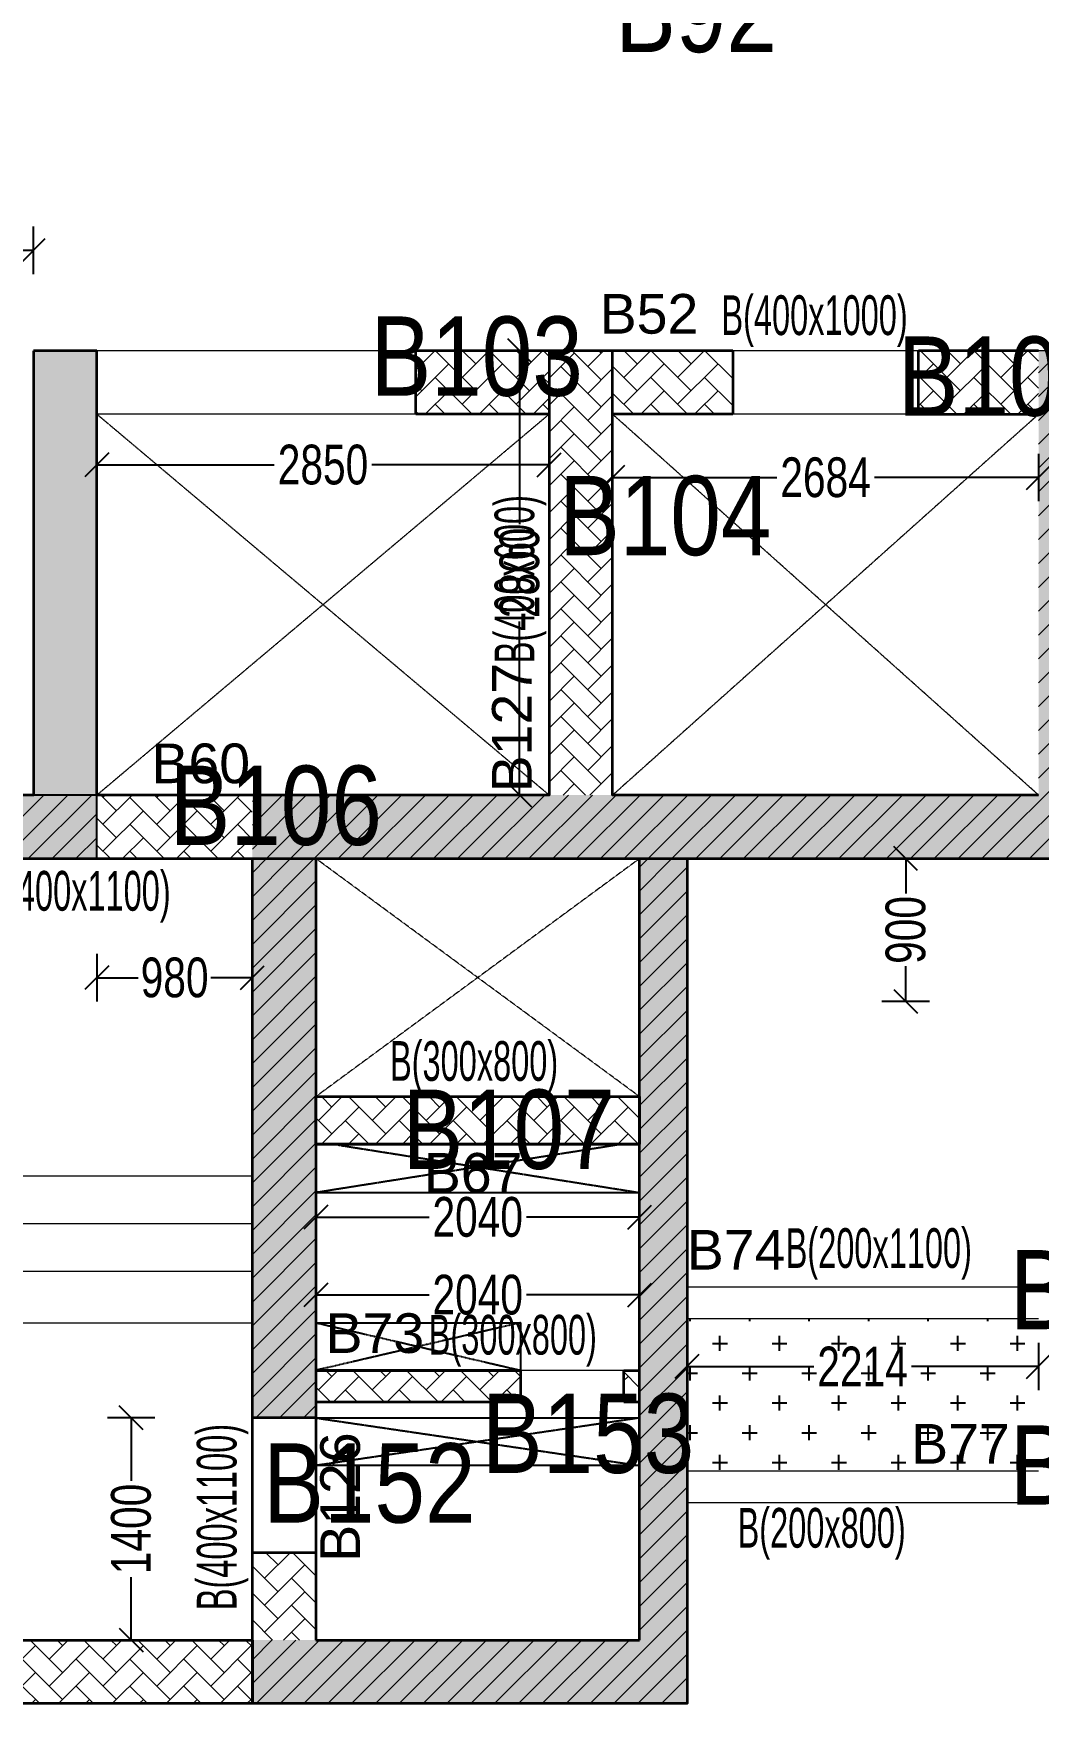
# Model space of a CAD drawing. Header units: millimetres. Extents: x -2 to 69443, y 95 to 32793.
# Drawn here: x 43545 to 49879, y 7265 to 17790 of the extents above; entities that cross this region are included whole.
import ezdxf
from ezdxf.enums import TextEntityAlignment as Align

# ---------------------------------------------------------------- set-up
doc = ezdxf.new("R2010")
doc.units = ezdxf.units.MM
doc.linetypes.add('HIDDEN', pattern=[0.375, 0.25, -0.125])
for name, color, linetype, lineweight in [('A-DETL-MISC', 35, 'Continuous', 15), ('A-HIDD-ABVE', 8, 'HIDDEN', 20), ('S-BEAM', 7, 'Continuous', 18), ('S-BEAM-IDEN', 2, 'Continuous', 9), ('S-COL HATCH', 9, 'Continuous', 0), ('S-COLS', 5, 'Continuous', 35)]:
    doc.layers.add(name, color=color, linetype=linetype, lineweight=lineweight)
for name, color, linetype in [('Abhinav working', 6, 'Continuous'), ('Beam Nos', 7, 'Continuous'), ('changes', 7, 'Continuous'), ('CUTOUT', 4, 'Continuous'), ('SUNK SLAB', 8, 'Continuous')]:
    doc.layers.add(name, color=color, linetype=linetype)
doc.styles.add('Dim.s & Anno.(Misc.)', font='ARIALN.TTF')
doc.styles.add('SC-BBS1', font='SansSerif')
doc.styles.add('SOBHA', font='swisscl.ttf')
doc.styles.add('Swis721 LtCn BT', font='swisscl.ttf', dxfattribs={"width": 0.9, "height": 233.355162})
doc.dimstyles.new('S-100', dxfattribs={"dimscale": 100, "dimtxt": 2.5, "dimasz": 1.5, "dimexe": 1.5, "dimexo": 1.5, "dimgap": 0.1, "dimtad": 0, "dimdec": 0, "dimrnd": 0.0005, "dimzin": 0, "dimdsep": 46, "dimtxsty": 'SOBHA', "dimblk": 'OBLIQUE', "dimcen": 0.09, "dimclrd": 8, "dimclre": 8, "dimclrt": 6, "dimadec": 0, "dimazin": 0, "dimtfac": 1, "dimtdec": 0, "dimtofl": 0, "dimtmove": 0, "dimatfit": 3, "dimfxl": 1.5, "dimfxlon": 1, "dimtolj": 1, "dimtzin": 0, "dimlwd": -1, "dimlwe": -1, "dimarcsym": 0})
pattern_1 = [(45, (-31890644.18, 20635841.75), (-75.1300955, 75.1300955), [])]
pattern_2 = [(45, (-31792792.5, 20735559.75), (0, 169.7056275), [360, -120]), (135, (-31792707.64, 20735644.6), (1e-14, 169.7056275), [360, -120])]
pattern_3 = [(45, (-31609283, 20752631.54), (0, 169.7056275), [360, -120]), (135, (-31609198.14, 20752716.4), (1e-14, 169.7056275), [360, -120])]

# ---------------------------------------------------------------- blocks, each defined once
blk = doc.blocks.new('A$Cebf64a2d')
at = {"layer": 'S-COL HATCH', "transparency": 33554687}
h = blk.add_hatch(dxfattribs=at)
h.set_pattern_fill('ANSI31', color=256, scale=850)
h.set_pattern_definition(pattern_1)
h.paths.add_polyline_path([(42079, 6075), (42079, 6475), (47034, 6475), (47034, 9275), (47434, 9275), (47434, 6075)])
h = blk.add_hatch(dxfattribs=at)
h.set_pattern_fill('ANSI31', color=256, scale=850)
h.set_pattern_definition(pattern_1)
h.paths.add_polyline_path([(41099, 6475), (38799, 6475), (38799, 6075), (41099, 6075)])
h = blk.add_hatch(dxfattribs=at)
h.set_pattern_fill('ANSI31', color=256, scale=850)
h.set_pattern_definition(pattern_1)
h.paths.add_polyline_path([(42079, 6075), (42479, 6075), (42479, 6075), (42479, 4575), (42479, 4575), (42479, 4275), (42479, 2550), (42079, 2550)])
h = blk.add_hatch(dxfattribs=at)
h.set_pattern_fill('ANSI31', color=256, scale=850)
h.set_pattern_definition(pattern_1)
h.paths.add_polyline_path([(44519, 6075), (44819, 6075), (44819, 750), (44519, 750), (42079, 750), (42079, 1150), (44519, 1150), (44519, 2850), (44519, 2850), (44519, 2850)])
at = {"layer": 'changes', "elevation": 0}
blk.add_lwpolyline([(41099, 6475), (38799, 6475), (38799, 6075), (41099, 6075)], close=True, dxfattribs=at)
at = {"layer": 'S-COLS'}
for p, q in [((42479, 2550), (42079, 2550)), ((42479, 1700), (42079, 1700))]:
    blk.add_line(p, q, dxfattribs=at)
at = {"layer": 'S-COLS', "elevation": 0}
for points in [[(36279, 6075), (47434, 6075)], [(47034, 6475), (44349, 6475), (44349, 9275)], [(40699, 9275), (40699, 6475), (37849, 6475), (37849, 9275)], [(41099, 9275), (40699, 9275)], [(43949, 9275), (43949, 6475), (41099, 6475), (41099, 9275)], [(44349, 9275), (43949, 9275)], [(42479, 750), (42079, 750), (42079, 6075)], [(42479, 6075), (42479, 1150)], [(44819, 6075), (44819, 750), (44519, 750)], [(44519, 1150), (44519, 6075)], [(42479, 2850), (43769, 2850)], [(43769, 2850), (43769, 2650)], [(44419, 2650), (44419, 2850)], [(44419, 2850), (44519, 2850)], [(43769, 2650), (42479, 2650)], [(44519, 2650), (44419, 2650)], [(34479, 1150), (42079, 1150), (42079, 750), (31779, 750)], [(42479, 1150), (44519, 1150)], [(44519, 750), (42479, 750)]]:
    blk.add_lwpolyline(points, dxfattribs=at)
blk.add_lwpolyline([(42479, 4575), (44519, 4575), (44519, 4275), (42479, 4275)], close=True, dxfattribs=at)
blk = doc.blocks.new('A$C2f35dc8c')
at = {"layer": 'S-COL HATCH', "transparency": 33554687}
h = blk.add_hatch(color=256, dxfattribs=at)
h.dxf.hatch_style = 1
h.paths.add_polyline_path([(41099, 9275), (40699, 9275), (40699, 6475), (41099, 6475)])
h = blk.add_hatch(color=256, dxfattribs=at)
h.dxf.hatch_style = 1
h.paths.add_polyline_path([(42079, 6075), (42079, 6475), (47034, 6475), (47034, 9275), (47434, 9275), (47434, 6075)])
at = {"layer": 'S-COL HATCH'}
h = blk.add_hatch(dxfattribs=at)
h.set_pattern_fill('AR-HBONE', color=256, scale=30)
h.set_pattern_definition(pattern_3)
h.paths.add_polyline_path([(43109, 9275), (43949, 9275), (43949, 8875), (43109, 8875)])
h = blk.add_hatch(dxfattribs=at)
h.set_pattern_fill('AR-HBONE', color=256, scale=30)
h.set_pattern_definition(pattern_2)
h.paths.add_polyline_path([(44349, 6475), (43949, 6475), (43949, 9275), (44349, 9275)])
h = blk.add_hatch(dxfattribs=at)
h.set_pattern_fill('AR-HBONE', color=256, scale=30)
h.set_pattern_definition(pattern_3)
h.paths.add_polyline_path([(44349, 9275), (45106, 9275), (45106, 8875), (44349, 8875)])
h = blk.add_hatch(dxfattribs=at)
h.set_pattern_fill('AR-HBONE', color=256, scale=30)
h.set_pattern_definition(pattern_3)
h.paths.add_polyline_path([(46276, 8875), (46276, 9275), (47034, 9275), (47034, 8875)])
at = {"layer": 'S-COL HATCH', "transparency": 33554687}
h = blk.add_hatch(color=256, dxfattribs=at)
h.dxf.hatch_style = 1
h.paths.add_polyline_path([(41099, 6475), (38799, 6475), (38799, 6075), (41099, 6075)])
at = {"layer": 'S-COL HATCH'}
h = blk.add_hatch(dxfattribs=at)
h.set_pattern_fill('AR-HBONE', color=256, scale=30)
h.set_pattern_definition(pattern_2)
h.paths.add_polyline_path([(41099, 6475), (42079, 6475), (42079, 6075), (41099, 6075)])
at = {"layer": 'S-COL HATCH', "transparency": 33554687}
h = blk.add_hatch(color=256, dxfattribs=at)
h.dxf.hatch_style = 1
h.paths.add_polyline_path([(42079, 6075), (42479, 6075), (42479, 6075), (42479, 4575), (42479, 4575), (42479, 4275), (42479, 2550), (42079, 2550)])
h = blk.add_hatch(color=256, dxfattribs=at)
h.dxf.hatch_style = 1
h.paths.add_polyline_path([(44519, 6075), (44819, 6075), (44819, 750), (44519, 750), (42079, 750), (42079, 1150), (44519, 1150), (44519, 2850), (44519, 2850), (44519, 2850)])
at = {"layer": 'S-COL HATCH'}
h = blk.add_hatch(dxfattribs=at)
h.set_pattern_fill('AR-HBONE', color=256, scale=30)
h.set_pattern_definition(pattern_2)
h.paths.add_polyline_path([(42479, 4275), (44519, 4275), (44519, 4575), (42479, 4575)])
h = blk.add_hatch(dxfattribs=at)
h.set_pattern_fill('AR-HBONE', color=256, scale=30)
h.set_pattern_definition(pattern_2)
h.paths.add_polyline_path([(43769, 2850), (43769, 2650), (42479, 2650), (42479, 2850)])
h = blk.add_hatch(dxfattribs=at)
h.set_pattern_fill('AR-HBONE', color=256, scale=30)
h.set_pattern_definition(pattern_2)
h.paths.add_polyline_path([(44419, 2850), (44519, 2850), (44519, 2650), (44419, 2650)])
h = blk.add_hatch(dxfattribs=at)
h.set_pattern_fill('AR-HBONE', color=256, scale=30)
h.set_pattern_definition(pattern_2)
h.paths.add_polyline_path([(42079, 1700), (42479, 1700), (42479, 1150), (42079, 1150)])
h = blk.add_hatch(dxfattribs=at)
h.set_pattern_fill('AR-HBONE', color=256, scale=30)
h.set_pattern_definition(pattern_2)
h.paths.add_polyline_path([(42079, 1150), (34479, 1150), (34479, 750), (42079, 750)])
at = {"layer": 'changes', "elevation": 0}
blk.add_lwpolyline([(41099, 6475), (38799, 6475), (38799, 6075), (41099, 6075)], close=True, dxfattribs=at)
at = {"layer": 'S-COLS'}
for p, q in [((43109, 8875, 0), (43109, 9275, 0)), ((43949, 9275, 0), (43109, 9275, 0)), ((45106, 9275, 0), (44349, 9275, 0)), ((45106, 9275, 0), (45106, 8875, 0)), ((46276, 8875, 0), (46276, 9275, 0)), ((47034, 9275, 0), (46276, 9275, 0)), ((43949, 8875, 0), (43109, 8875, 0)), ((45106, 8875, 0), (44349, 8875, 0)), ((46276, 8875, 0), (47034, 8875, 0)), ((42479, 2550, 0), (42079, 2550, 0)), ((42479, 1700, 0), (42079, 1700, 0))]:
    blk.add_line(p, q, dxfattribs=at)
at = {"layer": 'S-COLS', "elevation": 0}
for points in [[(36279, 6075), (47434, 6075)], [(47034, 6475), (44349, 6475), (44349, 9275)], [(40699, 9275), (40699, 6475), (37849, 6475), (37849, 9275)], [(41099, 9275), (40699, 9275)], [(43949, 9275), (43949, 6475), (41099, 6475), (41099, 9275)], [(44349, 9275), (43949, 9275)], [(42479, 750), (42079, 750), (42079, 6075)], [(42479, 6075), (42479, 1150)], [(44819, 6075), (44819, 750), (44519, 750)], [(44519, 1150), (44519, 6075)], [(42479, 2850), (43769, 2850)], [(43769, 2850), (43769, 2650)], [(44419, 2650), (44419, 2850)], [(44419, 2850), (44519, 2850)], [(43769, 2650), (42479, 2650)], [(44519, 2650), (44419, 2650)], [(34479, 1150), (42079, 1150), (42079, 750), (31779, 750)], [(42479, 1150), (44519, 1150)], [(44519, 750), (42479, 750)]]:
    blk.add_lwpolyline(points, dxfattribs=at)
blk.add_lwpolyline([(42479, 4575), (44519, 4575), (44519, 4275), (42479, 4275)], close=True, dxfattribs=at)
blk = doc.blocks.new('A$C80c03267')
at = {"layer": 'CUTOUT', "color": 8, "linetype": 'HIDDEN'}
for p, q in [((39529, -8405), (37630, -8705)), ((39529, -8405), (37630, -8705)), ((37771, -8405), (39670, -8705)), ((37771, -8405), (39670, -8705)), ((37630, -9525), (38920, -9825)), ((38920, -9525), (37630, -9825)), ((37630, -9525), (38920, -9825)), ((38920, -9525), (37630, -9825)), ((39670, -10125), (37630, -10425)), ((37630, -10125), (39670, -10425)), ((39670, -10125), (37630, -10425)), ((37630, -10125), (39670, -10425))]:
    blk.add_line(p, q, dxfattribs=at)
at = {"layer": 'CUTOUT'}
for points in [[(37630, -8705), (39670, -8705), (39670, -8405), (37630, -8405)], [(37630, -9525), (38920, -9525), (38920, -9825), (37630, -9825)], [(37630, -10125), (39670, -10125), (39670, -10425), (37630, -10425)]]:
    blk.add_lwpolyline(points, close=True, dxfattribs=at)
at = {"layer": 'S-BEAM'}
blk.add_line((39669, -10125), (37630, -10125), dxfattribs=at)
blk = doc.blocks.new('_OBLIQUE')
at = {"color": 0, "linetype": 'ByBlock'}
blk.add_line((-0.5, -0.5), (0.5, 0.5), dxfattribs=at)
blk = doc.blocks.new('*D398')
at = {"layer": 'Abhinav working', "color": 8, "transparency": 16777216}
for p, q in [((47195, 15141), (47195, 14841)), ((49879, 15141), (49879, 14841)), ((47195, 14991), (48229, 14991)), ((49879, 14991), (48845, 14991))]:
    blk.add_line(p, q, dxfattribs=at)
at = {"layer": 'Defpoints', "color": 0, "transparency": 16777216}
for p in [(47195, 15390), (49879, 15390), (49879, 14991)]:
    blk.add_point(p, dxfattribs=at)
at = {"layer": 'Abhinav working', "color": 8, "transparency": 16777216, "xscale": 150, "yscale": 150, "zscale": 150, "rotation": 180}
blk.add_blockref('_OBLIQUE', (47195, 14991), dxfattribs=at)
at = {"layer": 'Abhinav working', "color": 8, "transparency": 16777216, "xscale": 150, "yscale": 150, "zscale": 150}
blk.add_blockref('_OBLIQUE', (49879, 14991), dxfattribs=at)
at = {"layer": 'Abhinav working', "color": 6, "transparency": 16777216, "insert": (48537, 14991), "char_height": 250, "attachment_point": 5, "style": 'SOBHA'}
blk.add_mtext('\\A1;2684', dxfattribs=at)
blk = doc.blocks.new('*D399')
at = {"layer": 'Abhinav working', "color": 8, "transparency": 16777216}
for p, q in [((43945, 15221), (43945, 14921)), ((46795, 15221), (46795, 14921)), ((43945, 15071), (45063, 15071)), ((46795, 15071), (45677, 15071))]:
    blk.add_line(p, q, dxfattribs=at)
at = {"layer": 'Defpoints', "color": 0, "transparency": 16777216}
for p in [(43945, 15390), (46795, 15390), (46795, 15071)]:
    blk.add_point(p, dxfattribs=at)
at = {"layer": 'Abhinav working', "color": 8, "transparency": 16777216, "xscale": 150, "yscale": 150, "zscale": 150, "rotation": 180}
blk.add_blockref('_OBLIQUE', (43945, 15071), dxfattribs=at)
at = {"layer": 'Abhinav working', "color": 8, "transparency": 16777216, "xscale": 150, "yscale": 150, "zscale": 150}
blk.add_blockref('_OBLIQUE', (46795, 15071), dxfattribs=at)
at = {"layer": 'Abhinav working', "color": 6, "transparency": 16777216, "insert": (45370, 15071), "char_height": 250, "attachment_point": 5, "style": 'SOBHA'}
blk.add_mtext('\\A1;2850', dxfattribs=at)
blk = doc.blocks.new('*D400')
at = {"layer": 'Abhinav working', "color": 8, "transparency": 16777216}
for p, q in [((46759, 15790), (46459, 15790)), ((46609, 15790), (46609, 14697)), ((46609, 12990), (46609, 14084)), ((46759, 12990), (46459, 12990))]:
    blk.add_line(p, q, dxfattribs=at)
at = {"layer": 'Defpoints', "color": 0, "transparency": 16777216}
for p in [(47195, 15790), (46609, 12990), (47195, 12990)]:
    blk.add_point(p, dxfattribs=at)
at = {"layer": 'Abhinav working', "color": 8, "transparency": 16777216, "xscale": 150, "yscale": 150, "zscale": 150}
for p, rotation in [((46609, 15790), 90), ((46609, 12990), 270)]:
    blk.add_blockref('_OBLIQUE', p, dxfattribs=dict(at, rotation=rotation))
at = {"layer": 'Abhinav working', "color": 6, "transparency": 16777216, "insert": (46609, 14390), "char_height": 250, "attachment_point": 5, "rotation": 90, "style": 'SOBHA'}
blk.add_mtext('\\A1;2800', dxfattribs=at)
blk = doc.blocks.new('*D401')
at = {"layer": 'Abhinav working', "color": 8, "transparency": 16777216}
for p, q in [((40695, 16272), (40695, 16572)), ((43545, 16272), (43545, 16572)), ((40695, 16422), (41813, 16422)), ((43545, 16422), (42427, 16422))]:
    blk.add_line(p, q, dxfattribs=at)
at = {"layer": 'Defpoints', "color": 0, "transparency": 16777216}
for p in [(43545, 16422), (40695, 15790), (43545, 15790)]:
    blk.add_point(p, dxfattribs=at)
at = {"layer": 'Abhinav working', "color": 8, "transparency": 16777216, "xscale": 150, "yscale": 150, "zscale": 150, "rotation": 180}
blk.add_blockref('_OBLIQUE', (40695, 16422), dxfattribs=at)
at = {"layer": 'Abhinav working', "color": 8, "transparency": 16777216, "xscale": 150, "yscale": 150, "zscale": 150}
blk.add_blockref('_OBLIQUE', (43545, 16422), dxfattribs=at)
at = {"layer": 'Abhinav working', "color": 6, "transparency": 16777216, "insert": (42120, 16422), "char_height": 250, "attachment_point": 5, "style": 'SOBHA'}
blk.add_mtext('\\A1;2850', dxfattribs=at)
blk = doc.blocks.new('*D402')
at = {"layer": 'Abhinav working', "color": 8, "transparency": 16777216}
for p, q in [((43945, 11989), (43945, 11689)), ((44925, 11989), (44925, 11689)), ((43945, 11839), (44206, 11839)), ((44925, 11839), (44664, 11839))]:
    blk.add_line(p, q, dxfattribs=at)
at = {"layer": 'Defpoints', "color": 0, "transparency": 16777216}
for p in [(43945, 12590), (44925, 12590), (43945, 11839)]:
    blk.add_point(p, dxfattribs=at)
at = {"layer": 'Abhinav working', "color": 8, "transparency": 16777216, "xscale": 150, "yscale": 150, "zscale": 150}
for p, rotation in [((43945, 11839), 179.9999997769735), ((44925, 11839), 359.9999997769736)]:
    blk.add_blockref('_OBLIQUE', p, dxfattribs=dict(at, rotation=rotation))
at = {"layer": 'Abhinav working', "color": 6, "transparency": 16777216, "insert": (44435, 11839), "char_height": 250, "attachment_point": 5, "rotation": 360, "style": 'SOBHA'}
blk.add_mtext('\\A1;980', dxfattribs=at)
blk = doc.blocks.new('*D403')
at = {"layer": 'Abhinav working', "color": 8, "transparency": 16777216}
for p, q in [((45325, 10480), (45325, 10180)), ((47365, 10480), (47365, 10180)), ((45325, 10330), (46038, 10330)), ((47365, 10330), (46652, 10330))]:
    blk.add_line(p, q, dxfattribs=at)
at = {"layer": 'Defpoints', "color": 0, "transparency": 16777216}
for p in [(45325, 10790), (47365, 10790), (47365, 10330)]:
    blk.add_point(p, dxfattribs=at)
at = {"layer": 'Abhinav working', "color": 8, "transparency": 16777216, "xscale": 150, "yscale": 150, "zscale": 150, "rotation": 180}
blk.add_blockref('_OBLIQUE', (45325, 10330), dxfattribs=at)
at = {"layer": 'Abhinav working', "color": 8, "transparency": 16777216, "xscale": 150, "yscale": 150, "zscale": 150}
blk.add_blockref('_OBLIQUE', (47365, 10330), dxfattribs=at)
at = {"layer": 'Abhinav working', "color": 6, "transparency": 16777216, "insert": (46345, 10330), "char_height": 250, "attachment_point": 5, "style": 'SOBHA'}
blk.add_mtext('\\A1;2040', dxfattribs=at)
blk = doc.blocks.new('*D433')
at = {"layer": 'Abhinav working', "color": 8, "transparency": 16777216}
for p, q in [((44311, 9065), (44011, 9065)), ((44161, 9065), (44161, 8669)), ((44161, 7665), (44161, 8061)), ((44311, 7665), (44011, 7665))]:
    blk.add_line(p, q, dxfattribs=at)
at = {"layer": 'Defpoints', "color": 0, "transparency": 16777216}
for p in [(44925, 9065), (44161, 7665), (44925, 7665)]:
    blk.add_point(p, dxfattribs=at)
at = {"layer": 'Abhinav working', "color": 8, "transparency": 16777216, "xscale": 150, "yscale": 150, "zscale": 150}
for p, rotation in [((44161, 9065), 90), ((44161, 7665), 270)]:
    blk.add_blockref('_OBLIQUE', p, dxfattribs=dict(at, rotation=rotation))
at = {"layer": 'Abhinav working', "color": 6, "transparency": 16777216, "insert": (44161, 8365), "char_height": 250, "attachment_point": 5, "rotation": 90, "style": 'SOBHA'}
blk.add_mtext('\\A1;1400', dxfattribs=at)
blk = doc.blocks.new('*D434')
at = {"layer": 'Abhinav working', "color": 8, "transparency": 16777216}
for p, q in [((45325, 9690), (45325, 9990)), ((47365, 9690), (47365, 9990)), ((45325, 9840), (46038, 9840)), ((47365, 9840), (46652, 9840))]:
    blk.add_line(p, q, dxfattribs=at)
at = {"layer": 'Defpoints', "color": 0, "transparency": 16777216}
for p in [(47365, 9840), (45325, 9365), (47365, 9365)]:
    blk.add_point(p, dxfattribs=at)
at = {"layer": 'Abhinav working', "color": 8, "transparency": 16777216, "xscale": 150, "yscale": 150, "zscale": 150, "rotation": 180}
blk.add_blockref('_OBLIQUE', (45325, 9840), dxfattribs=at)
at = {"layer": 'Abhinav working', "color": 8, "transparency": 16777216, "xscale": 150, "yscale": 150, "zscale": 150}
blk.add_blockref('_OBLIQUE', (47365, 9840), dxfattribs=at)
at = {"layer": 'Abhinav working', "color": 6, "transparency": 16777216, "insert": (46345, 9840), "char_height": 250, "attachment_point": 5, "style": 'SOBHA'}
blk.add_mtext('\\A1;2040', dxfattribs=at)
blk = doc.blocks.new('*D442')
at = {"layer": 'Abhinav working', "color": 8, "transparency": 16777216}
for p, q in [((49192, 12590), (48892, 12590)), ((49042, 12590), (49042, 12369)), ((49042, 11690), (49042, 11912)), ((49192, 11690), (48892, 11690))]:
    blk.add_line(p, q, dxfattribs=at)
at = {"layer": 'Defpoints', "color": 0, "transparency": 16777216}
for p in [(49779, 12590), (49042, 11690), (49779, 11690)]:
    blk.add_point(p, dxfattribs=at)
at = {"layer": 'Abhinav working', "color": 8, "transparency": 16777216, "xscale": 150, "yscale": 150, "zscale": 150}
for p, rotation in [((49042, 12590), 90), ((49042, 11690), 270)]:
    blk.add_blockref('_OBLIQUE', p, dxfattribs=dict(at, rotation=rotation))
at = {"layer": 'Abhinav working', "color": 6, "transparency": 16777216, "insert": (49042, 12140), "char_height": 250, "attachment_point": 5, "rotation": 90, "style": 'SOBHA'}
blk.add_mtext('\\A1;900', dxfattribs=at)
blk = doc.blocks.new('*D324')
at = {"layer": 'Abhinav working', "color": 8, "transparency": 16777216}
for p, q in [((47663, 9539), (47663, 9239)), ((49878, 9539), (49878, 9239)), ((47663, 9389), (48463, 9389)), ((49878, 9389), (49078, 9389))]:
    blk.add_line(p, q, dxfattribs=at)
at = {"layer": 'Defpoints', "color": 0, "transparency": 16777216}
for p in [(47663, 9690), (49878, 9690), (47663, 9389)]:
    blk.add_point(p, dxfattribs=at)
at = {"layer": 'Abhinav working', "color": 8, "transparency": 16777216, "xscale": 150, "yscale": 150, "zscale": 150}
for p, rotation in [((47663, 9389), 179.9999895605278), ((49878, 9389), 359.9999895605279)]:
    blk.add_blockref('_OBLIQUE', p, dxfattribs=dict(at, rotation=rotation))
at = {"layer": 'Abhinav working', "color": 6, "transparency": 16777216, "insert": (48770, 9389), "char_height": 250, "attachment_point": 5, "rotation": 360, "style": 'SOBHA'}
blk.add_mtext('\\A1;2214', dxfattribs=at)

msp = doc.modelspace()

# ---------------------------------------------------------------- hatches: boundary and pattern name
at = {"layer": 'SUNK SLAB'}
h = msp.add_hatch(dxfattribs=at)
h.set_pattern_fill('CROSS', color=8, scale=750, style=0)
h.set_pattern_definition([(0, (-31349613.2, 21123721.57), (187.5, 187.5), [93.75, -281.25]), (90, (-31349566.33, 21123674.7), (-187.5, 187.5), [93.75, -281.25])])
h.paths.add_polyline_path([(47665, 8729.7), (47665, 9689.7), (49879.4, 9689.7), (49879.4, 8729.7)])

# ---------------------------------------------------------------- linework, layer by layer
at = {"layer": 'A-DETL-MISC', "elevation": 0}
for points in [[(42925.1, 10589.7), (44925.1, 10589.7)], [(42925.1, 10289.7), (44925.1, 10289.7)], [(42925.1, 9989.7), (44925.1, 9989.7)], [(42925.1, 9664.5), (44925.1, 9664.5)]]:
    msp.add_lwpolyline(points, dxfattribs=at)
at = {"layer": 'A-HIDD-ABVE', "linetype": 'HIDDEN'}
for p, q in [((46795.1, 15389.7), (43945.1, 12989.7)), ((46795.1, 12989.7), (43945.1, 15389.7)), ((49879.4, 15389.7), (47195.1, 12989.7)), ((49879.4, 12989.7), (47195.1, 15389.7)), ((47365, 12589.7, 0), (45325.1, 11089.7)), ((47365, 11089.7), (45325.1, 12589.7))]:
    msp.add_line(p, q, dxfattribs=at)
at = {"layer": 'S-BEAM', "linetype": 'HIDDEN'}
for p, q in [((46795.1, 15789.7), (43945.1, 15789.7)), ((49205.1, 15789.7), (47195.1, 15789.7)), ((51965, 15789.7), (49205.1, 15789.7)), ((49879.4, 9889.7), (47665, 9889.7)), ((47265, 9364.5), (46615, 9364.5))]:
    msp.add_line(p, q, dxfattribs=at)
at = {"layer": 'S-BEAM'}
for p, q in [((46795.1, 15389.7), (43945.1, 15389.7)), ((49879.4, 15389.7), (47195.1, 15389.7)), ((49879.4, 9689.7), (47665, 9689.7)), ((47365, 9064.5), (45325.1, 9064.5)), ((49879.4, 8729.7), (47665, 8729.7)), ((49879.4, 8529.7), (47665, 8529.7))]:
    msp.add_line(p, q, dxfattribs=at)

# ---------------------------------------------------------------- block references
at = {"layer": 'Beam Nos'}
msp.add_blockref('A$C80c03267', (7695.5, 19189.7), dxfattribs=at)
at = {"layer": 'changes'}
for name in ['A$C2f35dc8c', 'A$Cebf64a2d']:
    msp.add_blockref(name, (2845.7, 6514.5), dxfattribs=at)

# ---------------------------------------------------------------- texts
at = {"layer": 'Abhinav working', "char_height": 500, "attachment_point": 1, "style": 'Dim.s & Anno.(Misc.)'}
for s, insert in [('B92', (47211.2, 18171.7, 0)), ('B103', (45670.1, 16006, 0)), ('B102', (48992.9, 15879.8, 0)), ('B104', (46858.1, 15001.6, 0)), ('B106', (44403.7, 13175.3, 0)), ('B107', (45870.8, 11133.7, 0)), ('B17', (49699.1, 10122.4, 0)), ('B153', (46371.9, 9217.7, 0)), ('B18', (49699.1, 9018, 0)), ('B152', (44993.9, 8904.8, 0))]:
    msp.add_mtext_dynamic_manual_height_columns(s, width=21149.247, gutter_width=5423.5, heights=[0], dxfattribs=dict(at, insert=insert))
at = {"layer": 'Beam Nos', "style": 'SC-BBS1'}
for s, p in [('B52', (47424.3, 15822.6)), ('B60', (44599.7, 12989.7)), ('B67', (46316.4, 10409.1)), ('B74', (47973.4, 9924.3)), ('B73', (45696.9, 9399.1)), ('B77', (49387.3, 8701.4))]:
    msp.add_text(s, height=250, dxfattribs=at).set_placement(p, align=Align.BOTTOM_CENTER)
for s, p in [('B127', (46760.1, 13414.6)), ('B126', (45677.7, 8566.1))]:
    msp.add_text(s, height=250, rotation=90, dxfattribs=at).set_placement(p, align=Align.BOTTOM_CENTER)
at = {"layer": 'S-BEAM-IDEN', "style": 'Swis721 LtCn BT', "width": 0.8}
for s, p in [('B(400x1000)', (47880.7, 15889.1)), ('B(200x1100)', (48285.4, 10010.2)), ('B(300x800)', (46036.2, 9463.9)), ('B(200x800)', (47982.4, 8247.3))]:
    msp.add_text(s, height=250, dxfattribs=at).set_placement(p)
for s, rotation, p in [('B(400x600)', 90, (46701.4, 13820.4, 0)), ('B(400x1100)', 360, (43236.2, 12261.5)), ('B(300x800)', 360, (45792.2, 11189.1)), ('B(400x1100)', 90, (44824.9, 7853.1))]:
    msp.add_text(s, height=250, rotation=rotation, dxfattribs=at).set_placement(p)

# ---------------------------------------------------------------- dimensions: what is measured, and where the dimension line sits
at = {"layer": 'Abhinav working'}
for base, p1, p2, picture, middle in [((43545.1, 16422.1, 0), (40695.1, 15790.4, 0), (43545.1, 15790.4, 0), '*D401', (42120.1, 16422.1, 0)), ((47365, 10329.6, 0), (45325.1, 10790.4, 0), (47365, 10790.4, 0), '*D403', (46345, 10329.6, 0))]:
    dim = msp.add_linear_dim(base=base, p1=p1, p2=p2, dimstyle='S-100', dxfattribs=at)
    dim.commit()
    dim.dimension.update_dxf_attribs({"geometry": picture, "text_midpoint": middle})
for p1, p2, distance, picture, middle in [((47195.1, 15790.4, 0), (47195.1, 12990.4, 0), -586.5, '*D400', (46608.5, 14390.4, 0)), ((43945.1, 15390.4, 0), (46795.1, 15390.4, 0), -319.3, '*D399', (45370.1, 15071.1, 0)), ((47195.1, 15390.4, 0), (49879.4, 15390.4, 0), -399.9, '*D398', (48537.2, 14990.6, 0)), ((44925.1, 12590.4, 0), (43945.1, 12590.4, 0), 751, '*D402', (44435.1, 11839.4, 0)), ((45325.1, 9365.2, 0), (47365, 9365.2, 0), 474.9, '*D434', (46345, 9840.1, 0))]:
    dim = msp.add_aligned_dim(p1=p1, p2=p2, distance=distance, dimstyle='S-100', dxfattribs=at)
    dim.commit()
    dim.dimension.update_dxf_attribs({"geometry": picture, "text_midpoint": middle})
for base, p1, p2, picture, middle in [((49042.2, 11690.4, 0), (49779.4, 12590.4, 0), (49779.4, 11690.4, 0), '*D442', (49042.2, 12140.4, 0)), ((44161.2, 7665.2, 0), (44925.1, 9065.4, 0), (44925.1, 7665.2, 0), '*D433', (44161.2, 8365.3, 0))]:
    dim = msp.add_linear_dim(base=base, p1=p1, p2=p2, angle=90, dimstyle='S-100', dxfattribs=at)
    dim.commit()
    dim.dimension.update_dxf_attribs({"geometry": picture, "text_midpoint": middle})
at = {"layer": 'Abhinav working', "color": 3}
dim = msp.add_aligned_dim(p1=(49877.6, 9690.4, 0), p2=(47663.2, 9690.4, 0), distance=301.1, dimstyle='S-100', dxfattribs=at)
dim.commit()
dim.dimension.update_dxf_attribs({"geometry": '*D324', "text_midpoint": (48770.4, 9389.3, 0)})

doc.saveas('drawing.dxf')
